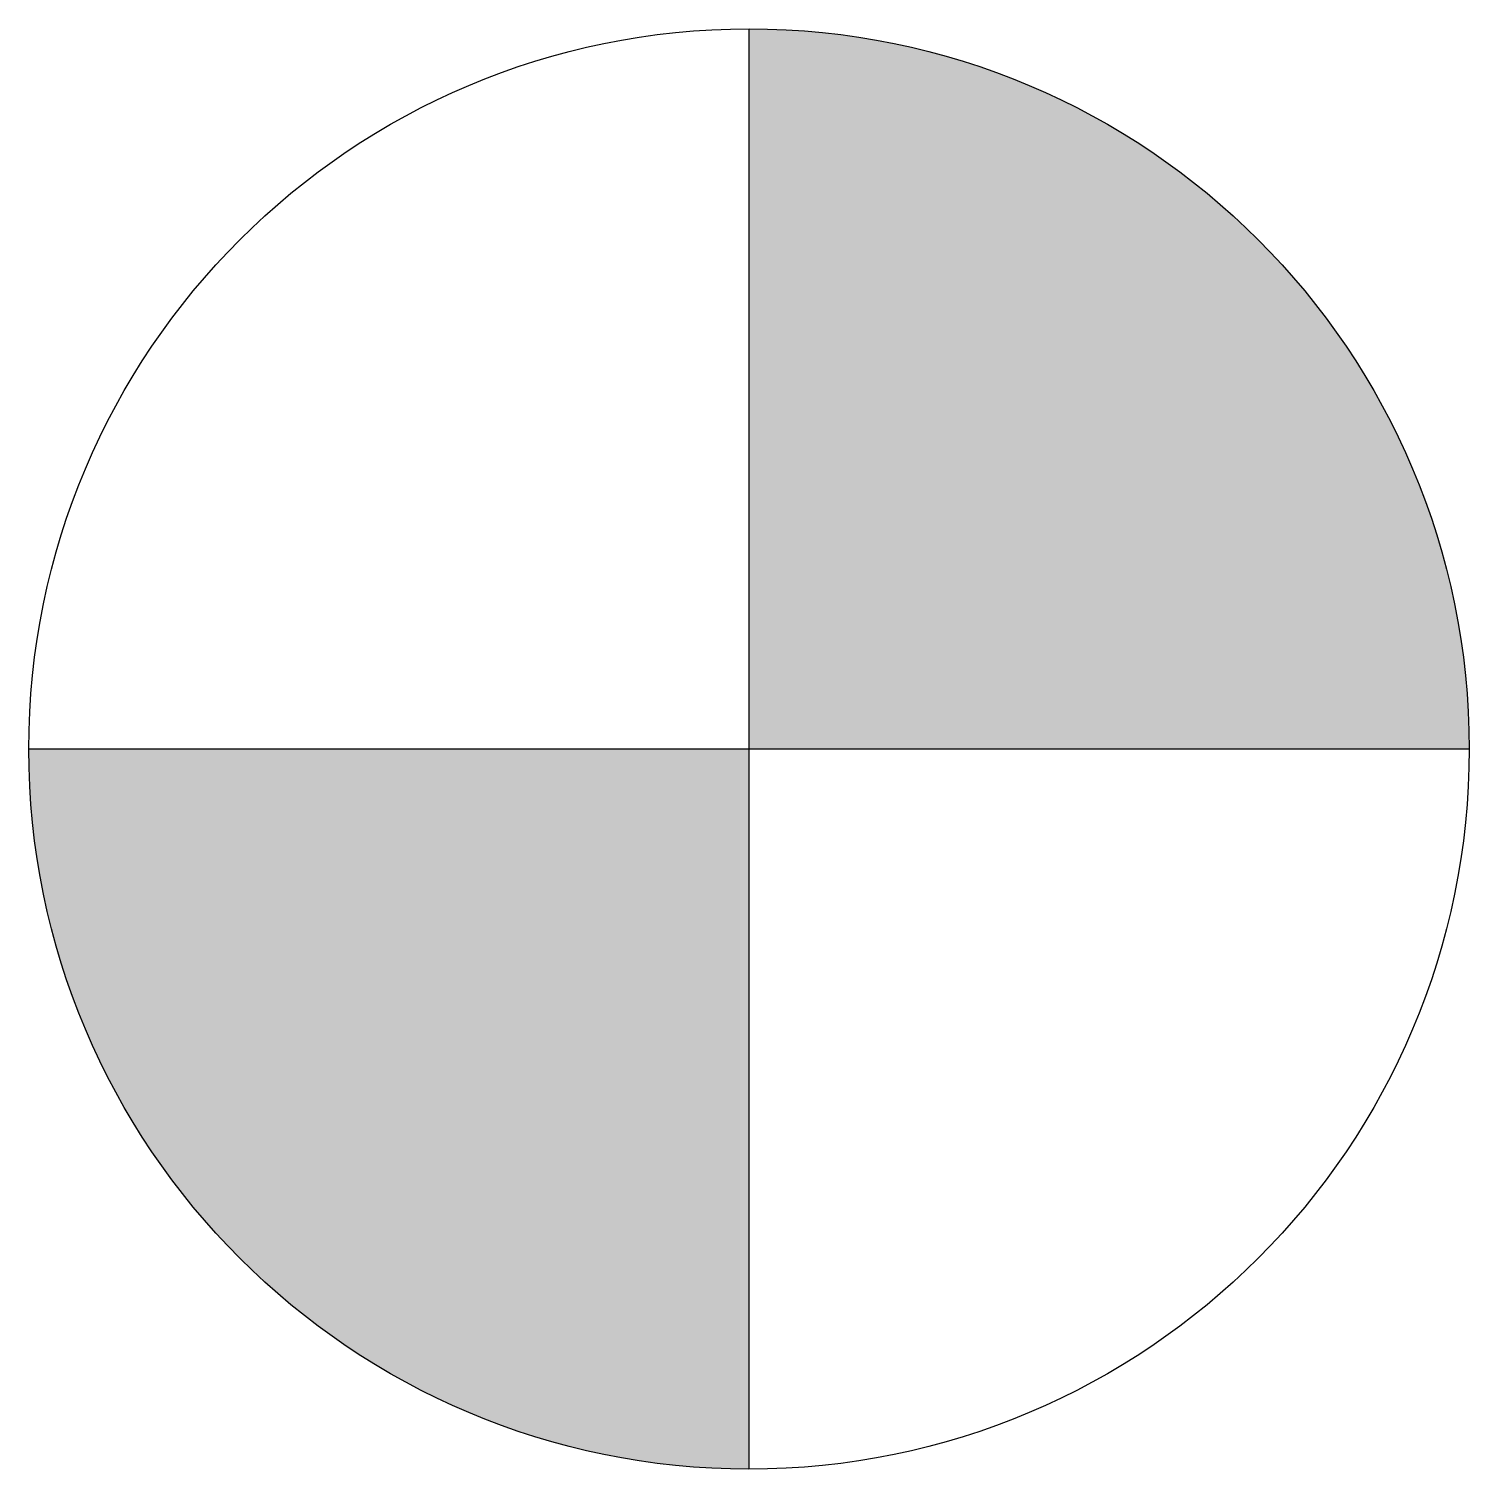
# Model space of a CAD drawing. Header units: metres. Extents: x -1 to 1, y -1 to 1.
import ezdxf

# ---------------------------------------------------------------- set-up
doc = ezdxf.new("R2010")
doc.units = ezdxf.units.M

msp = doc.modelspace()

# ---------------------------------------------------------------- hatches: boundary and pattern name
h = msp.add_hatch(color=256)
h.dxf.hatch_style = 1
h.paths.add_polyline_path([(0, 1), (0, 0), (1, 0, 0.414214)])
h.paths.add_polyline_path([(0, 0), (-1, 0, 0.414214), (0, -1)])

# ---------------------------------------------------------------- linework, layer by layer
for p, q in [((0, -1), (0, 1)), ((1, 0), (-1, 0))]:
    msp.add_line(p, q)
msp.add_circle((0, 0), 1)

doc.saveas('drawing.dxf')
